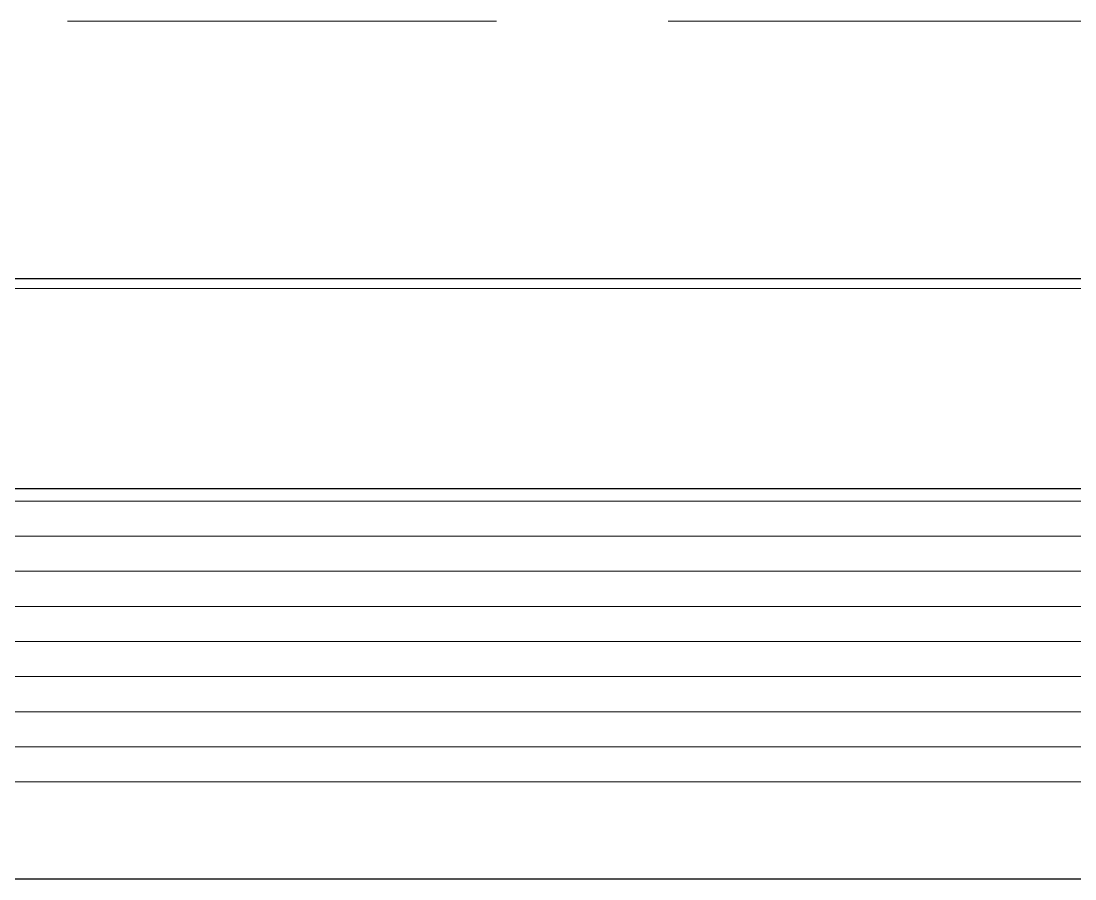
# Model space of a CAD drawing. Extents: x 27938 to 1042331, y -235042 to 1535213.
# Drawn here: x 689240 to 689854, y 134182 to 134682 of the extents above; entities that cross this region are included whole.
import ezdxf

# ---------------------------------------------------------------- set-up
doc = ezdxf.new("R2010")
doc.units = 0
doc.header["$LTSCALE"] = 1000
doc.header["$MEASUREMENT"] = 0
doc.linetypes.add('DASH', pattern=[0.35, 0.25, -0.1])
doc.layers.add('平面-看线', color=45, linetype='Continuous', lineweight=15)
doc.layers.add('平面-空调预留孔', color=173, linetype='Continuous', lineweight=15)
doc.layers.add('看线', color=251, linetype='Continuous')

# ---------------------------------------------------------------- blocks, each defined once
blk = doc.blocks.new('gdgdgdrgdfsfs')
at = {"layer": '平面-空调预留孔', "color": 0}
for p, q in [((703030.02, 763961.62), (701455.02, 763961.62)), ((703023.86, 763845.19), (701461.18, 763845.19)), ((703023.86, 763844.89), (701461.18, 763844.89)), ((703023.86, 763837.79), (701461.18, 763837.79)), ((703026.17, 763817.33), (701458.87, 763817.33)), ((703026.17, 763796.87), (701458.87, 763796.87)), ((703026.17, 763776.42), (701458.87, 763776.42)), ((703026.17, 763755.96), (701458.87, 763755.96)), ((703026.17, 763735.5), (701458.87, 763735.5)), ((703026.17, 763715.04), (701458.87, 763715.04)), ((703026.17, 763694.59), (701458.87, 763694.59)), ((703026.17, 763674.13), (701458.87, 763674.13))]:
    blk.add_line(p, q, dxfattribs=at)

msp = doc.modelspace()

# ---------------------------------------------------------------- linework, layer by layer
at = {"layer": '平面-看线', "color": 8, "linetype": 'DASH'}
msp.add_lwpolyline([(690566.58, 134682.33), (686066.58, 134682.33)], dxfattribs=at)
at = {"layer": '看线', "color": 8, "ltscale": 0.5}
for points in [[(686066.59, 134532.33), (690566.58, 134532.32)], [(688566.58, 134532.32), (688566.58, 134182.32), (690566.58, 134182.32), (690566.58, 134532.32)]]:
    msp.add_lwpolyline(points, dxfattribs=at)

# ---------------------------------------------------------------- block references
at = {"layer": '平面-空调预留孔', "color": 8, "xscale": -1}
msp.add_blockref('gdgdgdrgdfsfs', (1391809.1, -629435.23), dxfattribs=at)

doc.saveas('drawing.dxf')
